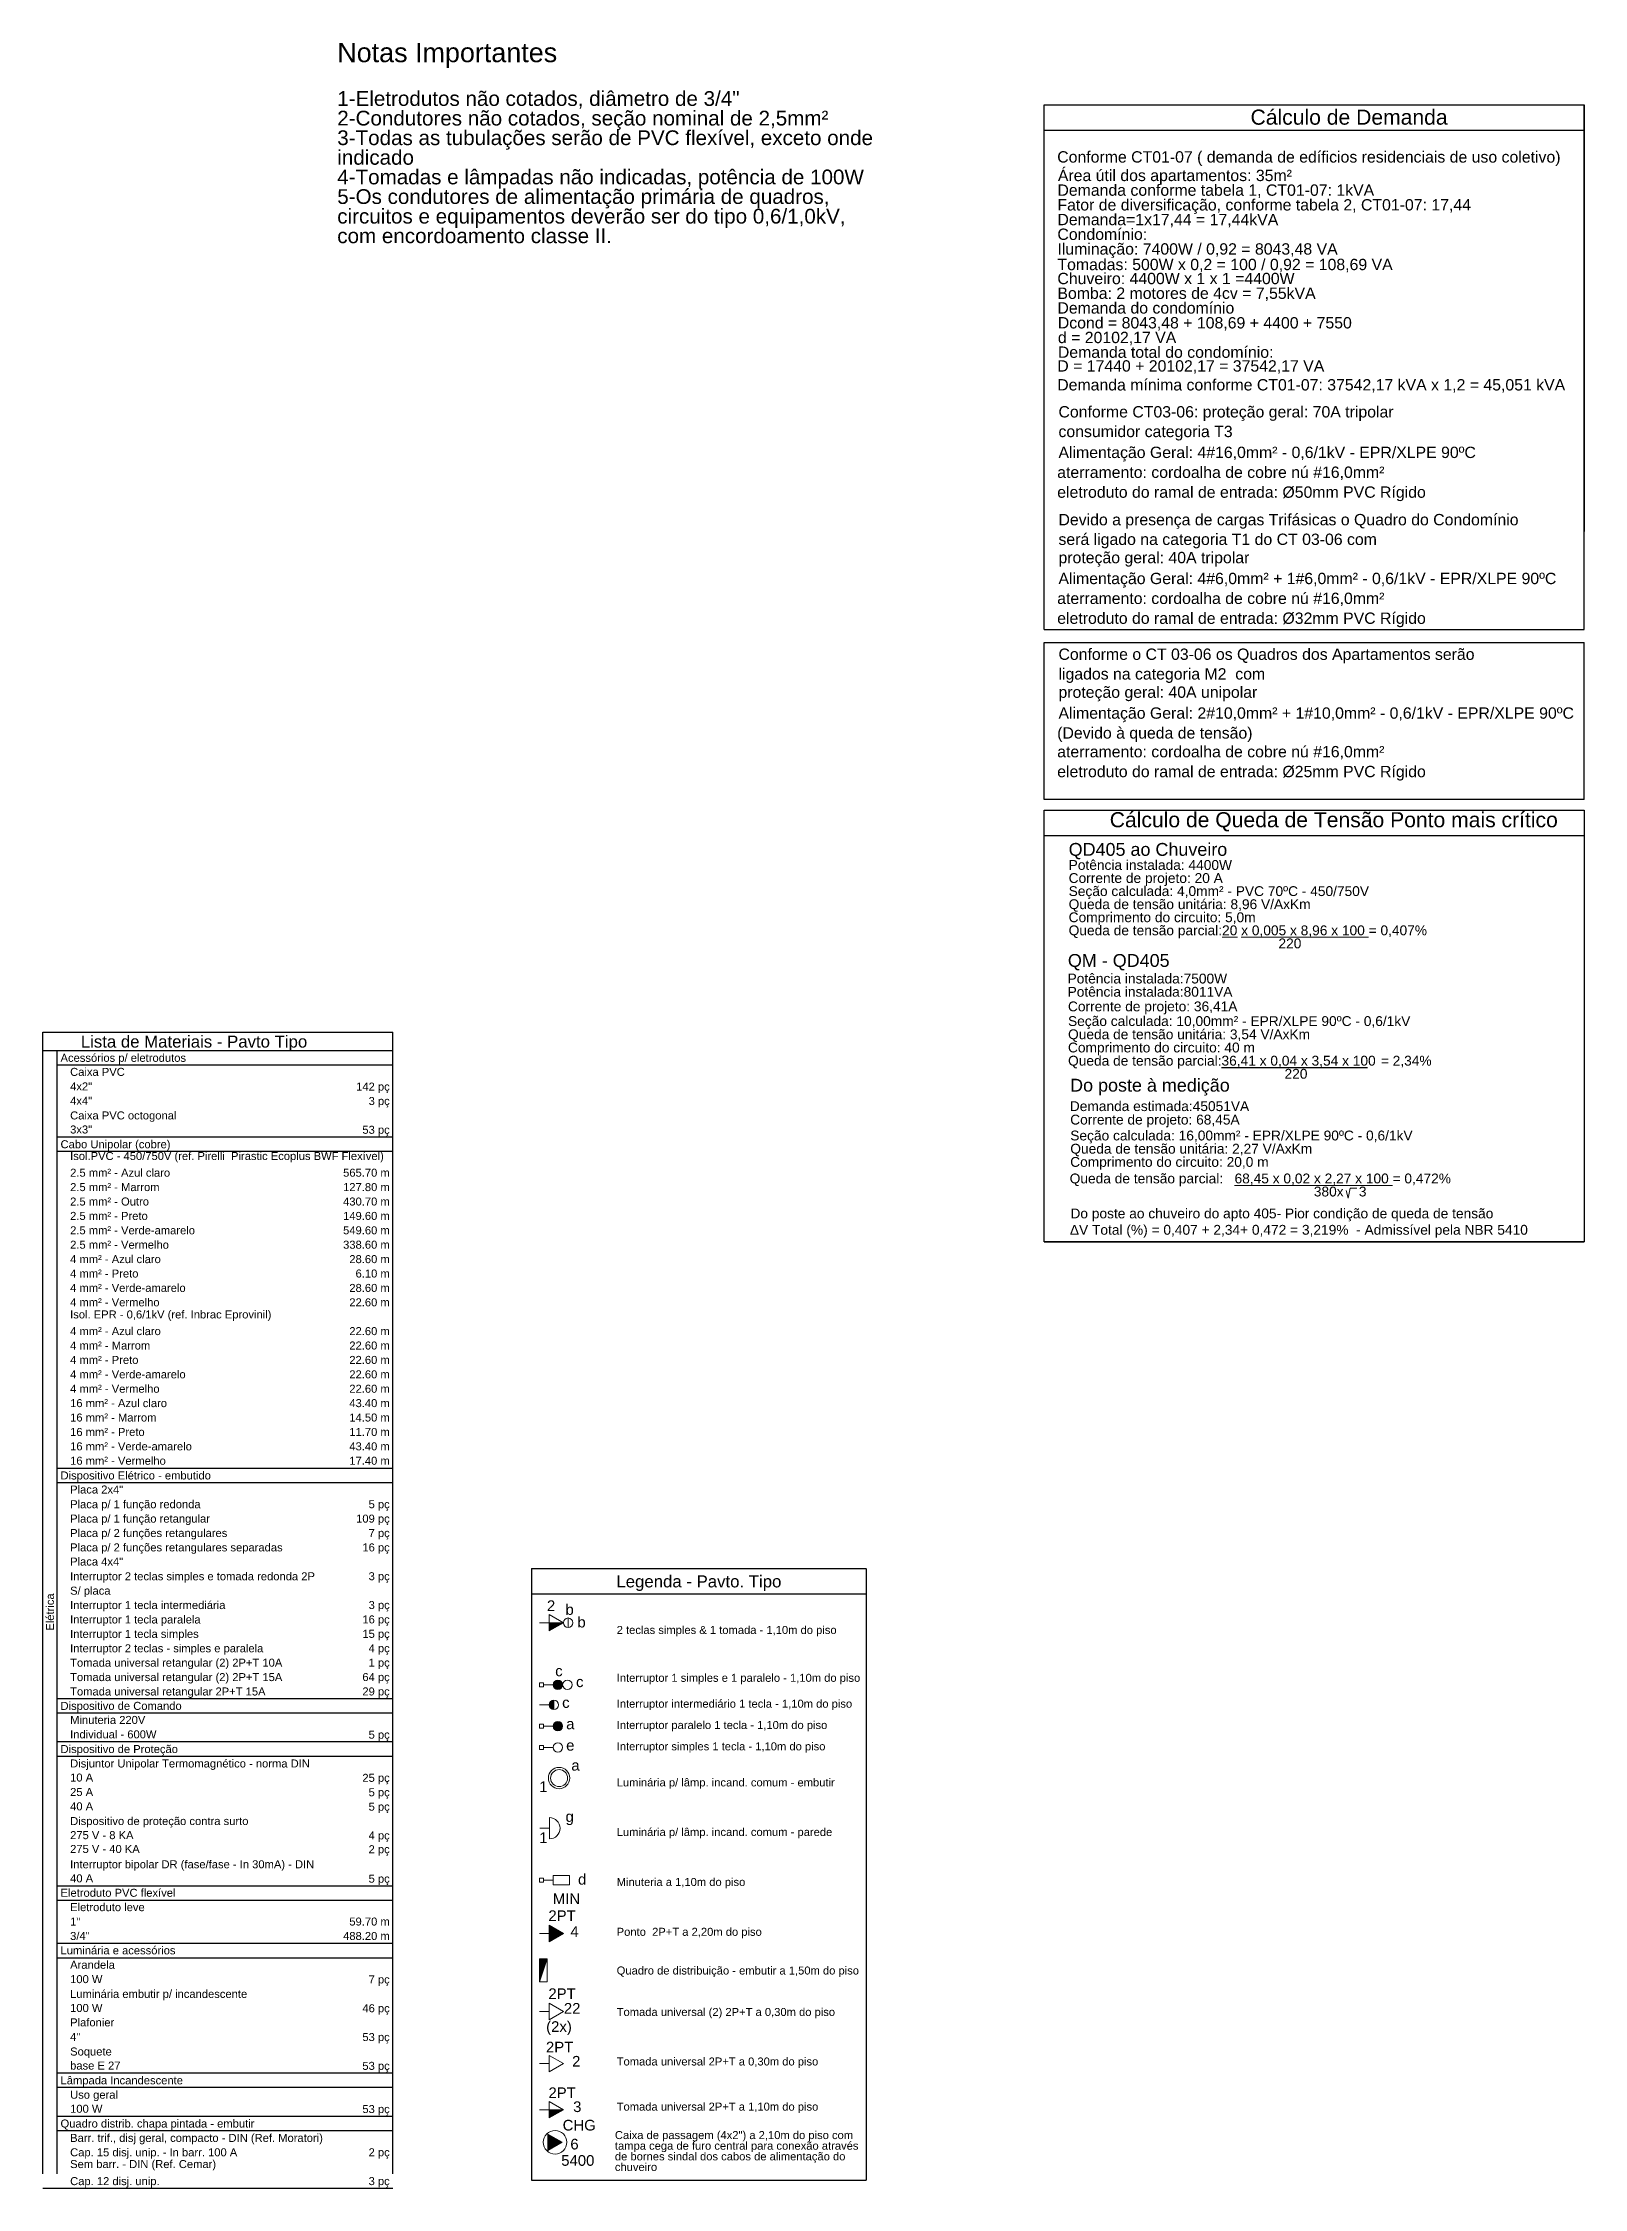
# Model space of a CAD drawing. Header units: inches. Extents: x -3 to 923, y -103 to 154.
# Drawn here: x 199.32 to 219.72, y 23.07 to 51.46 of the extents above; entities that cross this region are included whole.
import ezdxf
from ezdxf.enums import TextEntityAlignment as Align

# ---------------------------------------------------------------- set-up
doc = ezdxf.new("R2010")
doc.units = ezdxf.units.IN
doc.header["$LTSCALE"] = 10
doc.header["$MEASUREMENT"] = 0
for name, color, linetype, lineweight in [('DI-Linhas do quadro', 8, 'Continuous', 30), ('DI-Textos do quadro', 2, 'Continuous', 20), ('DI-Título do quadro', 2, 'Continuous', 30), ('P-SIMBOL', 5, 'Continuous', 20), ('TEXTO', 2, 'Continuous', 20), ('xTexto', 7, 'Continuous', 20)]:
    doc.layers.add(name, color=color, linetype=linetype, lineweight=lineweight)
doc.layers.add('ELE_CIRCUITOS', color=2, linetype='Continuous')
doc.styles.add('Arial', font='arial.ttf')

msp = doc.modelspace()

# ---------------------------------------------------------------- hatches: boundary and pattern name
at = {"layer": 'P-SIMBOL', "linetype": 'Continuous'}
for points in [[(206.0231, 30.5524), (206.2106, 30.5524), (206.0231, 30.4441)], [(206.0856, 29.5274), (206.0856, 29.4649), (206.0231, 29.4649), (206.0236, 29.4746), (206.0291, 29.4915), (206.0351, 29.502), (206.0421, 29.51), (206.0526, 29.518), (206.0656, 29.5242), (206.0786, 29.527), (206.0856, 29.5269)], [(206.0856, 29.4024), (206.0856, 29.4649), (206.0231, 29.4649), (206.0236, 29.4552), (206.0291, 29.4383), (206.0351, 29.4278), (206.0421, 29.4198), (206.0526, 29.4118), (206.0656, 29.4056), (206.0786, 29.4028), (206.0856, 29.4029)], [(206.1387, 29.245), (206.1387, 29.1825), (206.0762, 29.1825), (206.0767, 29.1922), (206.0822, 29.2091), (206.0881, 29.2196), (206.0952, 29.2276), (206.1057, 29.2356), (206.1187, 29.2418), (206.1317, 29.2446), (206.1387, 29.2445)], [(206.1387, 29.12), (206.1387, 29.1825), (206.0762, 29.1825), (206.0767, 29.1728), (206.0822, 29.1559), (206.0881, 29.1454), (206.0952, 29.1374), (206.1057, 29.1294), (206.1187, 29.1232), (206.1317, 29.1204), (206.1387, 29.1205)], [(206.1387, 29.245), (206.1387, 29.1825), (206.2012, 29.1825), (206.2007, 29.1922), (206.1952, 29.2091), (206.1892, 29.2196), (206.1822, 29.2276), (206.1717, 29.2356), (206.1587, 29.2418), (206.1457, 29.2446), (206.1387, 29.2445)], [(206.1387, 29.12), (206.1387, 29.1825), (206.2012, 29.1825), (206.2007, 29.1728), (206.1952, 29.1559), (206.1892, 29.1454), (206.1822, 29.1374), (206.1717, 29.1294), (206.1587, 29.1232), (206.1457, 29.1204), (206.1387, 29.1205)], [(206.0226, 26.3301), (206.2101, 26.4384), (206.0226, 26.5466)], [(205.9945, 26.101), (205.8946, 26.101), (205.8946, 25.8001)], [(206.0226, 24.1057), (206.2101, 24.1057), (206.0226, 23.9974)], [(206.0067, 23.5666), (206.1942, 23.6749), (206.0067, 23.7831)]]:
    msp.add_hatch(color=256, dxfattribs=at).paths.add_polyline_path(points)

# ---------------------------------------------------------------- linework, layer by layer
at = {"layer": 'DI-Linhas do quadro', "linetype": 'Continuous'}
for p, q in [((212.5732, 50.6417), (219.7193, 50.6417)), ((212.5732, 43.6994), (212.5732, 50.6417)), ((219.7193, 50.6417), (219.7193, 44.9938)), ((219.7193, 43.6994), (219.7193, 50.6417)), ((212.5732, 50.3064), (219.7193, 50.3064)), ((212.5732, 43.6994), (219.7193, 43.6994)), ((212.5732, 41.4465), (212.5732, 43.5272)), ((212.5732, 43.5272), (219.7193, 43.5272)), ((219.7193, 41.4465), (219.7193, 43.5272)), ((219.7193, 41.4465), (212.5732, 41.4465)), ((212.5732, 35.5931), (212.5732, 41.3054)), ((212.5732, 41.3054), (219.7193, 41.3054)), ((219.7193, 41.3054), (219.7193, 35.5931)), ((212.5732, 40.9701), (219.7193, 40.9701)), ((199.3225, 38.3709), (203.9546, 38.3709)), ((199.3225, 23.259), (199.3225, 38.3709)), ((203.9546, 23.259), (203.9546, 38.3709)), ((199.3225, 38.1273), (203.9546, 38.1273)), ((199.5132, 23.259), (199.5132, 38.1273)), ((199.5132, 37.9367), (203.9546, 37.9367)), ((199.5132, 36.9836), (203.9546, 36.9836)), ((199.5132, 36.793), (203.9546, 36.793)), ((219.7193, 35.5931), (212.5732, 35.5931)), ((212.5732, 35.5931), (219.7193, 35.5931)), ((199.5132, 32.5994), (203.9546, 32.5994)), ((199.5132, 32.4087), (203.9546, 32.4087)), ((205.7887, 31.2712), (210.2153, 31.2712)), ((205.7887, 31.2712), (205.7887, 23.173)), ((210.2199, 31.2712), (210.2199, 23.173)), ((205.7887, 30.9359), (210.2199, 30.9359)), ((199.5132, 29.5494), (203.9546, 29.5494)), ((199.5132, 29.3588), (203.9546, 29.3588)), ((199.5132, 28.9776), (203.9546, 28.9776)), ((199.5132, 28.787), (203.9546, 28.787)), ((199.5132, 27.0714), (203.9546, 27.0714)), ((199.5132, 26.8808), (203.9546, 26.8808)), ((199.5132, 26.3089), (203.9546, 26.3089)), ((199.5132, 26.1183), (203.9546, 26.1183)), ((199.5132, 24.5933), (203.9546, 24.5933)), ((199.5132, 24.4027), (203.9546, 24.4027)), ((199.5132, 24.0214), (203.9546, 24.0214)), ((199.5132, 23.8308), (203.9546, 23.8308)), ((199.3225, 23.0683), (203.9546, 23.0683)), ((205.7887, 23.173), (210.2199, 23.173))]:
    msp.add_line(p, q, dxfattribs=at)
at = {"layer": 'ELE_CIRCUITOS'}
msp.add_line((214.9206, 37.9), (216.8509, 37.9), dxfattribs=at)
at = {"layer": 'P-SIMBOL'}
for p, q in [((206.0231, 30.5524), (205.8946, 30.5524)), ((206.2106, 30.5524), (206.0231, 30.6606)), ((206.0231, 30.6606), (206.0231, 30.4441)), ((206.2106, 30.5524), (206.0231, 30.5524)), ((206.0231, 30.4441), (206.2106, 30.5524)), ((206.2731, 30.6149), (206.2731, 30.4899)), ((205.8946, 29.7046), (205.8946, 29.7576)), ((205.8946, 29.7576), (205.9476, 29.7576)), ((205.9476, 29.7046), (205.8946, 29.7046)), ((205.9476, 29.7576), (205.9476, 29.7046)), ((206.0762, 29.7311), (205.9476, 29.7311)), ((206.0231, 29.4649), (205.8946, 29.4649)), ((206.0856, 29.5274), (206.0856, 29.4024)), ((205.8946, 29.1559), (205.8946, 29.209)), ((205.8946, 29.209), (205.9476, 29.209)), ((205.9476, 29.1559), (205.8946, 29.1559)), ((205.9476, 29.209), (205.9476, 29.1559)), ((206.0762, 29.1825), (205.9476, 29.1825)), ((206.1387, 29.245), (206.1387, 29.12)), ((205.8946, 28.8748), (205.8946, 28.9278)), ((205.8946, 28.9278), (205.9476, 28.9278)), ((205.9476, 28.8748), (205.8946, 28.8748)), ((205.9476, 28.9278), (205.9476, 28.8748)), ((206.0761, 28.9013), (205.9476, 28.9013)), ((206.0254, 27.832), (205.8969, 27.832)), ((206.0254, 27.9733), (206.0254, 27.6908)), ((205.8946, 27.1722), (205.9476, 27.1722)), ((205.8946, 27.1192), (205.8946, 27.1722)), ((205.9476, 27.1192), (205.8946, 27.1192)), ((205.9476, 27.1722), (205.9476, 27.1192)), ((206.0761, 27.1457), (205.9476, 27.1457)), ((206.0761, 27.2072), (206.2926, 27.2072)), ((206.0761, 27.2072), (206.2926, 27.2072)), ((206.0761, 27.2072), (206.0761, 27.0842)), ((206.0761, 27.2072), (206.0761, 27.0842)), ((206.0761, 27.0842), (206.2926, 27.0842)), ((206.0761, 27.0842), (206.2926, 27.0842)), ((206.2926, 27.2072), (206.2926, 27.0842)), ((206.2926, 27.2072), (206.2926, 27.0842)), ((206.0226, 26.4384), (205.8946, 26.4384)), ((206.0226, 26.3301), (206.0226, 26.5466)), ((206.0226, 26.5466), (206.2101, 26.4384)), ((206.2101, 26.4384), (206.0226, 26.3301)), ((205.9945, 26.101), (205.8946, 26.101)), ((205.8946, 26.101), (205.8946, 25.8001)), ((205.9945, 26.101), (205.8946, 25.8001)), ((205.9945, 26.101), (205.9945, 25.8001)), ((205.9945, 25.8001), (205.8946, 25.8001)), ((206.0226, 25.4058), (205.8946, 25.4058)), ((206.0226, 25.2975), (206.0226, 25.514)), ((206.0226, 25.514), (206.2101, 25.4058)), ((206.2101, 25.4058), (206.0226, 25.2975)), ((206.0226, 24.7154), (205.8946, 24.7154)), ((206.0226, 24.8236), (206.2101, 24.7154)), ((206.0226, 24.6071), (206.0226, 24.8236)), ((206.2101, 24.7154), (206.0226, 24.6071)), ((206.0226, 24.2139), (206.2101, 24.1057)), ((206.0226, 23.9974), (206.0226, 24.2139)), ((206.0226, 24.1057), (205.8946, 24.1057)), ((206.2101, 24.1057), (206.0226, 24.1057)), ((206.2101, 24.1057), (206.0226, 23.9974)), ((206.0067, 23.5666), (206.0067, 23.7831)), ((206.0067, 23.7831), (206.1942, 23.6749)), ((206.1942, 23.6749), (206.0067, 23.5666))]:
    msp.add_line(p, q, dxfattribs=at)
at = {"layer": 'P-SIMBOL', "const_width": 0.0625}
msp.add_lwpolyline([(206.1696, 29.7311, 1), (206.1071, 29.7311, 1)], format="xyb", close=True, dxfattribs=at)
at = {"layer": 'P-SIMBOL'}
for centre, radius in [((206.2731, 30.5524), 0.0625), ((206.1384, 29.7311), 0.0625), ((206.1387, 29.7311), 0.0625), ((206.2637, 29.7311), 0.0625), ((206.0856, 29.4649), 0.0625), ((206.1386, 28.9013), 0.0625), ((206.1387, 29.1825), 0.0625), ((206.1542, 28.4957), 0.1412), ((206.1542, 28.4957), 0.1125), ((206.1004, 23.6749), 0.1554)]:
    msp.add_circle(centre, radius, dxfattribs=at)
msp.add_arc((206.0254, 27.832), 0.1412, 270, 90, dxfattribs=at)
at = {"layer": 'TEXTO'}
msp.add_lwpolyline([(216.57, 36.2728), (216.5968, 36.1726), (216.6222, 36.3032), (216.7128, 36.3032)], dxfattribs=at)

# ---------------------------------------------------------------- texts
at = {"layer": 'DI-Textos do quadro', "char_height": 0.1059, "line_spacing_factor": 0.798, "style": 'Arial'}
for s, insert, width, attachment_point in [('Acessórios p/ eletrodutos', (199.5558, 37.9443), 3.246853, 7), ('Caixa PVC', (199.6828, 37.7887), 1.41143, 7), ('4x2"', (199.6828, 37.5977), 0.566263, 7), ('4x4"', (199.6828, 37.4072), 0.566263, 7), ('142 pç', (203.9123, 37.5628), 0.867706, 9), ('3 pç', (203.9123, 37.3723), 0.546542, 9), ('Caixa PVC octogonal', (199.6828, 37.1818), 2.745387, 7), ('Cabo Unipolar (cobre)', (199.5558, 36.8003), 2.841173, 7), ('3x3"', (199.6828, 37.0262), 0.566263, 7), ('53 pç', (203.9123, 36.9913), 0.707124, 9), ('Isol.PVC - 450/750V (ref. Pirelli  Pirastic Ecoplus BWF Flexível)', (199.6828, 36.6447), 6.648654, 7), ('2.5 mm² - Azul claro', (199.6828, 36.4542), 2.586214, 7), ('2.5 mm² - Marrom', (199.6828, 36.2637), 2.310126, 7), ('565.70 m', (203.9123, 36.4542), 1.204364, 9), ('127.80 m', (203.9123, 36.2637), 1.204364, 9), ('2.5 mm² - Outro', (199.6828, 36.0727), 2.036855, 7), ('430.70 m', (203.9123, 36.0727), 1.204364, 9), ('2.5 mm² - Preto', (199.6828, 35.8822), 2.005865, 7), ('2.5 mm² - Verde-amarelo', (199.6828, 35.6917), 3.225724, 7), ('549.60 m', (203.9123, 35.6917), 1.204364, 9), ('149.60 m', (203.9123, 35.8822), 1.204364, 9), ('2.5 mm² - Vermelho', (199.6828, 35.5012), 2.552407, 7), ('338.60 m', (203.9123, 35.5012), 1.204364, 9), ('4 mm² - Azul claro', (199.6828, 35.3102), 2.345341, 7), ('4 mm² - Preto', (199.6828, 35.1197), 1.764992, 7), ('28.60 m', (203.9123, 35.3102), 1.043782, 9), ('6.10 m', (203.9123, 35.1197), 0.8832, 9), ('4 mm² - Verde-amarelo', (199.6828, 34.9292), 2.984851, 7), ('28.60 m', (203.9123, 34.9292), 1.043782, 9), ('4 mm² - Vermelho', (199.6828, 34.7387), 2.311534, 7), ('Isol. EPR - 0,6/1kV (ref. Inbrac Eprovinil)', (199.6828, 34.5477), 7.643135, 7), ('22.60 m', (203.9123, 34.7387), 1.043782, 9), ('4 mm² - Azul claro', (199.6828, 34.3572), 2.505923, 7), ('22.60 m', (203.9123, 34.3572), 1.043782, 9), ('4 mm² - Marrom', (199.6828, 34.1667), 2.229835, 7), ('4 mm² - Preto', (199.6828, 33.9762), 1.925574, 7), ('22.60 m', (203.9123, 34.1667), 1.043782, 9), ('22.60 m', (203.9123, 33.9762), 1.043782, 9), ('4 mm² - Verde-amarelo', (199.6828, 33.7852), 3.145433, 7), ('22.60 m', (203.9123, 33.7852), 1.043782, 9), ('4 mm² - Vermelho', (199.6828, 33.5947), 2.472116, 7), ('16 mm² - Azul claro', (199.6828, 33.4042), 2.505923, 7), ('43.40 m', (203.9123, 33.4042), 1.043782, 9), ('22.60 m', (203.9123, 33.5947), 1.043782, 9), ('16 mm² - Marrom', (199.6828, 33.2137), 2.229835, 7), ('14.50 m', (203.9123, 33.2137), 1.043782, 9), ('16 mm² - Preto', (199.6828, 33.0227), 1.925574, 7), ('16 mm² - Verde-amarelo', (199.6828, 32.8322), 3.145433, 7), ('43.40 m', (203.9123, 32.8322), 1.043782, 9), ('11.70 m', (203.9123, 33.0227), 0.8832, 9), ('16 mm² - Vermelho', (199.6828, 32.6417), 2.472116, 7), ('17.40 m', (203.9123, 32.6417), 0.8832, 9), ('Dispositivo Elétrico - embutido', (199.5558, 32.4163), 3.89059, 7), ('Placa 2x4"', (199.6828, 32.2607), 1.370581, 7), ('Placa p/ 1 função redonda', (199.6828, 32.0348), 3.373629, 7), ('5 pç', (203.9123, 32.0348), 0.546542, 9), ('Placa p/ 1 função retangular', (199.6828, 31.8443), 3.614502, 7), ('109 pç', (203.9123, 31.8443), 0.867706, 9), ('Placa p/ 2 funções retangulares', (199.6828, 31.6538), 4.065258, 7), ('Placa p/ 2 funções retangulares separadas', (199.6828, 31.4633), 5.495, 7), ('16 pç', (203.9123, 31.4633), 0.707124, 9), ('7 pç', (203.9123, 31.6538), 0.546542, 9), ('Placa 4x4"', (199.6828, 31.3072), 1.370581, 7), ('S/ placa', (199.6828, 30.8913), 1.045191, 7), ('Interruptor 2 teclas simples e tomada redonda 2P', (199.6828, 31.0818), 6.328899, 7), ('3 pç', (203.9123, 31.0818), 0.546542, 9), ('Interruptor 1 tecla intermediária', (199.6828, 30.7008), 4.014548, 7), ('3 pç', (203.9123, 30.7008), 0.546542, 9), ('Interruptor 1 tecla paralela', (199.6828, 30.5098), 3.37222, 7), ('Interruptor 1 tecla simples', (199.6828, 30.3193), 3.325736, 7), ('16 pç', (203.9123, 30.5098), 0.707124, 9), ('15 pç', (203.9123, 30.3193), 0.707124, 9), ('2 teclas simples & 1 tomada - 1,10m do piso', (206.9163, 30.3713), 5.689389, 7), ('Interruptor 2 teclas - simples e paralela', (199.6828, 30.1288), 4.996351, 7), ('4 pç', (203.9123, 30.1288), 0.546542, 9), ('Tomada universal retangular (2) 2P+T 10A', (199.6828, 29.9383), 5.483731, 7), ('Tomada universal retangular (2) 2P+T 15A', (199.6828, 29.7473), 5.483731, 7), ('64 pç', (203.9123, 29.7473), 0.707124, 9), ('1 pç', (203.9123, 29.9383), 0.546542, 9), ('Interruptor 1 simples e 1 paralelo - 1,10m do piso', (206.9163, 29.7378), 6.296501, 7), ('Tomada universal retangular 2P+T 15A', (199.6828, 29.5568), 5.051287, 7), ('29 pç', (203.9123, 29.5568), 0.707124, 9), ('Interruptor intermediário 1 tecla - 1,10m do piso', (206.9163, 29.3953), 6.086618, 7), ('Dispositivo de Comando', (199.5558, 29.3663), 3.134164, 7), ('Minuteria 220V', (199.6828, 29.2107), 1.943886, 7), ('Interruptor paralelo 1 tecla - 1,10m do piso', (206.9163, 29.1128), 5.44429, 7), ('Individual - 600W', (199.6828, 29.0197), 2.232652, 7), ('5 pç', (203.9123, 28.9848), 0.546542, 9), ('Interruptor simples 1 tecla - 1,10m do piso', (206.9163, 28.8308), 5.397806, 7), ('Dispositivo de Proteção', (199.5558, 28.7943), 3.038379, 7), ('Disjuntor Unipolar Termomagnético - norma DIN', (199.6828, 28.6038), 6.19649, 7), ('10 A', (199.6828, 28.4482), 0.594435, 7), ('25 pç', (203.9123, 28.4133), 0.707124, 9), ('Luminária p/ lâmp. incand. comum - embutir', (206.9163, 28.3533), 5.638679, 7), ('40 A', (199.6828, 28.0667), 0.594435, 7), ('25 A', (199.6828, 28.2572), 0.594435, 7), ('5 pç', (203.9123, 28.2223), 0.546542, 9), ('5 pç', (203.9123, 28.0318), 0.546542, 9), ('Dispositivo de proteção contra surto', (199.6828, 27.8413), 4.6118, 7), ('Luminária p/ lâmp. incand. comum - parede', (206.9163, 27.6968), 5.573882, 7), ('275 V - 8 KA', (199.6828, 27.6857), 1.638217, 7), ('275 V - 40 KA', (199.6828, 27.503), 1.638217, 7), ('4 pç', (203.9123, 27.6508), 0.546542, 9), ('2 pç', (203.9123, 27.4681), 0.546542, 9), ('Interruptor bipolar DR (fase/fase - In 30mA) - DIN', (199.6828, 27.2696), 6.30777, 7), ('Eletroduto PVC flexível', (199.5558, 26.9231), 2.970765, 7), ('40 A', (199.6828, 27.1136), 0.594435, 7), ('5 pç', (203.9123, 27.0786), 0.546542, 9), ('Minuteria a 1,10m do piso', (206.9163, 27.0353), 3.325736, 7), ('Eletroduto leve', (199.6828, 26.7326), 1.928391, 7), ('3/4"', (199.6828, 26.3511), 0.504284, 7), ('1"', (199.6828, 26.5421), 0.263411, 7), ('488.20 m', (203.9123, 26.3511), 1.204364, 9), ('59.70 m', (203.9123, 26.5421), 1.043782, 9), ('Ponto  2P+T a 2,20m do piso', (206.9163, 26.3758), 3.751137, 7), ('Luminária e acessórios', (199.5558, 26.1606), 2.973582, 7), ('Arandela', (199.6828, 25.9701), 1.156471, 7), ('100 W', (199.6828, 25.7796), 0.833899, 7), ('7 pç', (203.9123, 25.7446), 0.546542, 9), ('Quadro de distribuição - embutir a 1,50m do piso', (206.9163, 25.8628), 6.264103, 7), ('Luminária embutir p/ incandescente', (199.6828, 25.5536), 4.579402, 7), ('100 W', (199.6828, 25.3981), 0.833899, 7), ('Plafonier', (199.6828, 25.2076), 1.140977, 7), ('46 pç', (203.9123, 25.3631), 0.707124, 9), ('Tomada universal (2) 2P+T a 0,30m do piso', (206.9163, 25.3148), 5.645722, 7), ('4"', (199.6828, 25.0171), 0.263411, 7), ('53 pç', (203.9123, 24.9821), 0.707124, 9), ('Soquete', (199.6828, 24.7911), 1.07618, 7), ('base E 27', (199.6828, 24.6356), 1.301559, 7), ('53 pç', (203.9123, 24.6006), 0.707124, 9), ('Tomada universal 2P+T a 0,30m do piso', (206.9163, 24.6593), 5.213277, 7), ('Lâmpada Incandescente', (199.5558, 24.4101), 3.165154, 7), ('100 W', (199.6828, 24.0641), 0.833899, 7), ('Uso geral', (199.6828, 24.2196), 1.236762, 7), ('53 pç', (203.9123, 24.0291), 0.707124, 9), ('Tomada universal 2P+T a 1,10m do piso', (206.9163, 24.0618), 5.213277, 7), ('Quadro distrib. chapa pintada - embutir', (199.5558, 23.8381), 5.010437, 7), ('Cap. 15 disj. unip. - In barr. 100 A', (199.6828, 23.4571), 4.318808, 7), ('Barr. trif., disj geral, compacto - DIN (Ref. Moratori)', (199.6828, 23.6476), 6.533148, 7), ('2 pç', (203.9123, 23.4571), 0.546542, 9), ('Caixa de passagem (4x2") a 2,10m do piso com\\Ptampa cega de furo central para conexão através \\Pde bornes sindal dos cabos de alimentação do \\Pchuveiro', (206.8925, 23.293), 4.938855, 7), ('Sem barr. - DIN (Ref. Cemar)', (199.6828, 23.3016), 3.769449, 7), ('Cap. 12 disj. unip.', (199.6828, 23.0756), 2.312943, 7), ('3 pç', (203.9123, 23.0756), 0.546542, 9)]:
    msp.add_mtext(s, dxfattribs=dict(at, insert=insert, width=width, attachment_point=attachment_point))
at = {"layer": 'DI-Textos do quadro', "insert": (199.4708, 30.6933), "char_height": 0.1059, "width": 0.9649, "attachment_point": 8, "rotation": 90, "line_spacing_factor": 0.798, "style": 'Arial'}
msp.add_mtext('Elétrica', dxfattribs=at)
at = {"layer": 'DI-Título do quadro', "style": 'Arial'}
msp.add_text('Lista de Materiais - Pavto Tipo', height=0.15885, dxfattribs=at).set_placement((201.3223, 38.1173), align=Align.BOTTOM_CENTER)
at = {"layer": 'DI-Título do quadro', "insert": (208.0043, 30.9718), "char_height": 0.15885, "width": 2.590932, "attachment_point": 8, "line_spacing_factor": 0.798, "style": 'Arial'}
msp.add_mtext('Legenda - Pavto. Tipo', dxfattribs=at)
at = {"layer": 'P-SIMBOL', "char_height": 0.1412, "line_spacing_factor": 0.798, "style": 'Arial'}
for s, insert, width, attachment_point in [('2', (206.0478, 30.7064), 0.221343, 8), ('b', (206.2933, 30.6539), 0.221343, 8), ('b', (206.4508, 30.4874), 0.221343, 8), ('c', (206.1023, 29.8414), 0.199985, 7), ('c', (206.1943, 29.4229), 0.199985, 7), ('c', (206.3783, 29.6974), 0.199985, 7), ('a', (206.2473, 29.1409), 0.221343, 7), ('e', (206.2473, 28.8569), 0.221343, 7), ('a', (206.3713, 28.5919), 0.221343, 8), ('1', (205.9443, 28.3099), 0.221343, 8), ('g', (206.2943, 27.8733), 0.221343, 8), ('1', (205.9443, 27.6344), 0.221343, 8), ('d', (206.4598, 27.0829), 0.221343, 8), ('2PT', (206.1933, 26.6034), 0.730042, 8), ('MIN', (206.2518, 26.8269), 0.730042, 8), ('4', (206.3578, 26.3934), 0.209177, 8), ('2PT', (206.1933, 25.5709), 0.730042, 8), ('(2x)', (205.9828, 25.0934), 0.681502, 7), ('22', (206.3268, 25.3769), 0.442685, 8), ('2PT', (206.1608, 24.8639), 0.730042, 8), ('2', (206.3813, 24.6764), 0.221343, 8), ('2PT', (206.1943, 24.2599), 0.730042, 8), ('3', (206.3948, 24.0729), 0.221343, 8), ('CHG', (206.4202, 23.8285), 0.883429, 8), ('6', (206.3578, 23.5779), 0.221343, 8), ('5400', (206.4018, 23.3615), 0.885371, 8)]:
    msp.add_mtext(s, dxfattribs=dict(at, insert=insert, width=width, attachment_point=attachment_point))
at = {"layer": 'TEXTO', "style": 'Arial'}
for s, height, p in [('Conforme CT01-07 ( demanda de edíficios residenciais de uso coletivo)', 0.149987, (212.7465, 49.8793)), ('Área útil dos apartamentos: 35m²', 0.149987, (212.7551, 49.6341)), ('Demanda conforme tabela 1, CT01-07: 1kVA', 0.149987, (212.7489, 49.4398)), ('Fator de diversificação, conforme tabela 2, CT01-07: 17,44', 0.149987, (212.7489, 49.2451)), ('Demanda=1x17,44 = 17,44kVA', 0.149987, (212.7489, 49.0504)), ('Condomínio:', 0.149987, (212.7489, 48.8557)), ('Tomadas: 500W x 0,2 = 100 / 0,92 = 108,69 VA', 0.149987, (212.7489, 48.4555)), ('Iluminação: 7400W / 0,92 = 8043,48 VA', 0.149987, (212.7489, 48.6611)), ('Chuveiro: 4400W x 1 x 1 =4400W', 0.149987, (212.7489, 48.2698)), ('Bomba: 2 motores de 4cv = 7,55kVA', 0.149987, (212.7489, 48.0751)), ('Demanda do condomínio', 0.149987, (212.7489, 47.8805)), ('Dcond = 8043,48 + 108,69 + 4400 + 7550 ', 0.149987, (212.7545, 47.6838)), ('d = 20102,17 VA', 0.149987, (212.7555, 47.4895)), ('Demanda total do condomínio: ', 0.149987, (212.755, 47.2949)), ('D = 17440 + 20102,17 = 37542,17 VA', 0.1499, (212.7476, 47.1126)), ('Demanda mínima conforme CT01-07: 37542,17 kVA x 1,2 = 45,051 kVA', 0.149938, (212.7465, 46.8628)), ('Conforme CT03-06: proteção geral: 70A tripolar', 0.149938, (212.763, 46.5054)), ('consumidor categoria T3', 0.149938, (212.763, 46.2452)), ('Alimentação Geral: 4#16,0mm² - 0,6/1kV - EPR/XLPE 90ºC', 0.149938, (212.763, 45.9686)), ('aterramento: cordoalha de cobre nú #16,0mm²', 0.149938, (212.7462, 45.7056)), ('eletroduto do ramal de entrada: %%C50mm PVC Rígido', 0.149938, (212.7465, 45.4425)), ('Devido a presença de cargas Trifásicas o Quadro do Condomínio', 0.149938, (212.763, 45.0782)), ('será ligado na categoria T1 do CT 03-06 com', 0.149938, (212.763, 44.818)), ('proteção geral: 40A tripolar', 0.149938, (212.763, 44.5761)), ('Alimentação Geral: 4#6,0mm² + 1#6,0mm² - 0,6/1kV - EPR/XLPE 90ºC', 0.149938, (212.763, 44.2995)), ('aterramento: cordoalha de cobre nú #16,0mm²', 0.149938, (212.7462, 44.0365)), ('eletroduto do ramal de entrada: %%C32mm PVC Rígido', 0.149938, (212.7465, 43.7735)), ('Conforme o CT 03-06 os Quadros dos Apartamentos serão', 0.149938, (212.763, 43.2967)), ('ligados na categoria M2  com', 0.149938, (212.763, 43.0364)), ('proteção geral: 40A unipolar', 0.149938, (212.763, 42.7945)), ('Alimentação Geral: 2#10,0mm² + 1#10,0mm² - 0,6/1kV - EPR/XLPE 90ºC', 0.149938, (212.763, 42.5179)), ('(Devido à queda de tensão)', 0.149938, (212.7462, 42.2549)), ('aterramento: cordoalha de cobre nú #16,0mm²', 0.149938, (212.7462, 42.0069)), ('eletroduto do ramal de entrada: %%C25mm PVC Rígido', 0.149938, (212.7465, 41.7439)), ('QM - QD405', 0.17002, (212.8876, 39.2328)), ('Potência instalada:7500W', 0.130085, (212.8837, 39.0134)), ('Potência instalada:8011VA', 0.130085, (212.8837, 38.8383)), ('Corrente de projeto: 36,41A', 0.130085, (212.8887, 38.6447)), ('Seção calculada: 10,00mm² - EPR/XLPE 90ºC - 0,6/1kV', 0.130085, (212.8896, 38.4505)), ('Queda de tensão unitária: 3,54 V/AxKm', 0.130085, (212.89, 38.2756)), ('Comprimento do circuito: 40 m', 0.130085, (212.8887, 38.1008)), ('Queda de tensão parcial:', 0.130085, (212.89, 37.926)), ('36,41 x 0,04 x 3,54 x 100', 0.130085, (214.9206, 37.926)), ('   = 2,34%%%', 0.130085, (216.8782, 37.926)), ('                                                                 220', 0.130085, (212.4733, 37.7529)), ('Do poste à medição', 0.17002, (212.9172, 37.5819)), ('Corrente de projeto: 68,45A', 0.130085, (212.9184, 37.1463)), ('Demanda estimada:45051VA', 0.130085, (212.9134, 37.3245)), ('Seção calculada: 16,00mm² - EPR/XLPE 90ºC - 0,6/1kV', 0.130085, (212.9193, 36.936)), ('Comprimento do circuito: 20,0 m', 0.130085, (212.9184, 36.5864)), ('Queda de tensão unitária: 2,27 V/AxKm', 0.130085, (212.9196, 36.7611)), ('ΔV Total (%%%) = 0,407 + 2,34+ 0,472 = 3,219%%%  - Admissível pela NBR 5410 ', 0.1301, (212.9139, 35.6877)), ('Do poste ao chuveiro do apto 405- Pior condição de queda de tensão', 0.1301, (212.9214, 35.9044))]:
    msp.add_text(s, height=height, dxfattribs=at).set_placement(p)
at = {"layer": 'TEXTO', "char_height": 0.130085, "line_spacing_factor": 0.798, "style": 'Arial'}
for s, insert, width, attachment_point in [('{\\H1.537x;Cálculo de Demanda}', (216.609, 50.3778), 7.674434, 8), ('{\\H1.537x;Cálculo de Queda de Tensão Ponto mais crítico}', (216.4064, 41.0259), 7.674434, 8), ('{\\H1.307x;QD405 ao Chuveiro\\P}Potência instalada: 4400W\\PCorrente de projeto: 20 A\\PSeção calculada: 4,0mm² - PVC 70ºC - 450/750V\\PQueda de tensão unitária: 8,96 V/AxKm\\PComprimento do circuito: 5,0m\\PQueda de tensão parcial:{\\L20 x 0,005 x 8,96 x 100} = 0,407%\\P                                                       220', (212.8978, 40.8731), 6.213822, 1), ('Queda de tensão parcial:   {\\L68,45 x 0,02 x 2,27 x 100} = 0,472%\\P                                                                380x    3', (212.9114, 36.4974), 6.035582, 1)]:
    msp.add_mtext(s, dxfattribs=dict(at, insert=insert, width=width, attachment_point=attachment_point))
at = {"layer": 'xTexto', "insert": (203.2181, 51.4633), "char_height": 0.1951268, "width": 7.12197, "attachment_point": 1, "line_spacing_factor": 0.798, "style": 'Arial'}
msp.add_mtext('{\\H1.307x;Notas Importantes\\H0.8823x;\\P\\P}1-Eletrodutos não cotados, diâmetro de 3/4"\\P2-Condutores não cotados, seção nominal de 2,5mm²\\P3-Todas as tubulações serão de PVC flexível, exceto onde indicado\\P4-Tomadas e lâmpadas não indicadas, potência de 100W\\P5-Os condutores de alimentação primária de quadros, circuitos e equipamentos deverão ser do tipo 0,6/1,0kV, com encordoamento classe II.', dxfattribs=at)

doc.saveas('drawing.dxf')
